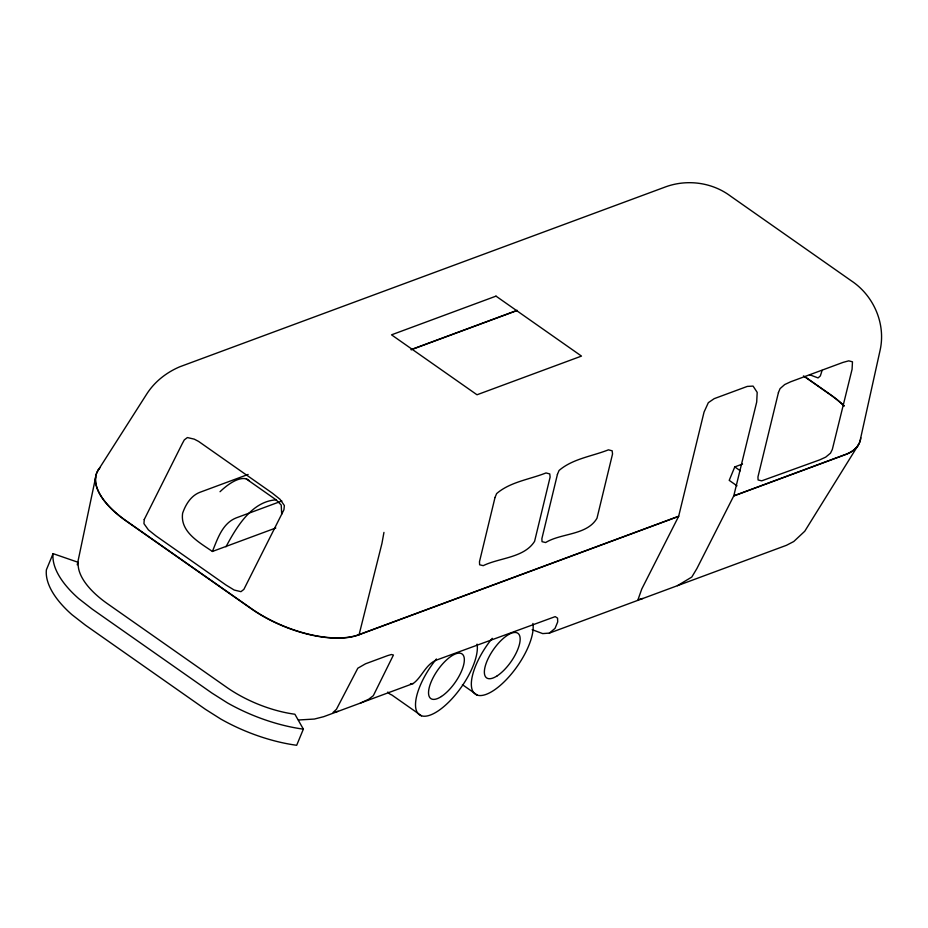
<?xml version="1.0" encoding="UTF-8"?>
<svg xmlns="http://www.w3.org/2000/svg" width="928" height="928" viewBox="0 0 928 928"><rect width="100%" height="100%" fill="white"/><g stroke="black" fill="none" stroke-linecap="round" stroke-linejoin="round"><path stroke-width="1.39" d="M383.948 532.405L381.953 543.39L359.066 634.764A81.525 37.016 22.5 0 1 250.78 608.432L126.8 521.49A81.525 37.016 22.5 0 1 99.308 468.617M95.619 477.433L77.244 564.827M822.104 370.411L820.352 375.898L818.078 377.928L809.506 374.692M53.082 553.645L46.4 569.769A104.481 47.432 22.5 0 0 71.955 614.684L85.434 625.17L205.32 709.247L220.748 719.014A104.481 47.432 22.5 0 0 296.682 745.277L303.363 729.141L294.884 714.235A77.639 35.252 22.5 0 1 226.13 686.917L108.042 604.116A77.639 35.252 22.5 0 1 78.277 562.356L53.082 553.645A104.481 47.432 22.5 0 0 78.636 598.548L92.116 609.046L212.002 693.112L227.43 702.89A104.481 47.432 22.5 0 0 303.363 729.141M248.136 474.44L199.682 492.385C190.855 495.854 185.577 504.646 182.619 513.23C179.904 531.941 199.462 542.497 212.396 551.464C217.546 538.948 222.337 523.427 236.118 517.928L281.88 500.981M742.528 464.035L734.779 466.912L729.211 480.356L736.983 485.808M225.991 546.766C236.396 527.313 251.674 501.282 276.115 499.856L281.23 505.064L281.694 514.205M858.435 444.767L804.762 531.234L793.753 541.523L786.434 545.316L549.411 633.093L542.718 633.604L532.173 629.683M97.869 470.658L146.601 394.238C154.5 381.802 166.24 372.58 179.696 366.815L664.251 187.375C686.152 178.86 711.834 182.027 730.672 196.214L851.417 280.882C873.666 295.649 885.892 323.663 880.173 349.949L860.685 437.993A81.525 37.016 22.5 0 1 845.118 454.755L733.735 496.004L756.703 402.033L757.19 392.393L753.084 386.094L747.272 386.419L714.2 398.657L708.331 402.671L704.05 412.078L678.623 516.409L359.066 634.764M298.433 720L314.383 719.049L323.721 716.671L413.146 683.553C422.507 676.698 425.906 663.23 438.016 659.506L555.211 616.621L557.566 618.141L557.705 621.911L555.037 628.372L549.411 633.093M677.428 585.684L691.778 577.065L696.893 568.562L733.816 495.796L845.211 454.546A81.525 37.016 22.5 0 0 860.766 437.784M360.319 703.122L368.741 699.213L373.334 695.664L393.426 655.029L391.396 654.518L387.672 655.597L365.516 663.798L357.814 668.218L336.412 709.34L333.14 712.391L338.163 711.324M411.232 349.554L517.14 310.335M411.15 349.763L517.047 310.544M212.396 551.464L275.813 527.986M642.872 598.479L637.988 599.72L641.782 588.978L678.704 516.212L359.148 634.555A81.525 37.016 22.5 0 1 250.862 608.223L126.881 521.281A81.525 37.016 22.5 0 1 100.236 467.445M410.466 683.762L413.146 683.553M804.715 376.548L829.504 393.936A81.525 37.016 22.5 0 1 844.12 405.768M803.439 375.921L829.423 394.133A81.525 37.016 22.5 0 1 844.039 405.977M734.779 466.912L740.335 470.809M246.326 478.964L276.115 499.856M462.422 684.678L477.317 695.118M421.498 715.79L391.697 694.898A47.026 18.432 -55 0 1 387.811 692.044M532.869 623.454A47.026 18.432 -55 0 1 508.567 677.243A47.026 18.432 -55 0 1 472.422 690.455A47.026 18.432 -55 0 1 492.234 638.313M220.029 491.724A47.026 18.432 -55 0 1 249.412 480.843M477.05 644.125A47.026 18.432 -55 0 1 452.748 697.914A47.026 18.432 -55 0 1 416.602 711.126A47.026 18.432 -55 0 1 436.404 658.984M144.234 519.529L143.956 523.659L148.41 529.888L155.974 535.92L226.084 585.081L234.181 590.034L240.944 591.67L243.867 589.396L283.933 509.75L284.374 505.563L280.024 499.299L272.496 493.255L198.557 441.403L194.265 439.153L187.386 437.552L184.301 439.895L182.166 443.851L144.234 519.529M495.007 497.512L479.474 561.753L479.625 564.781L483.221 565.662C499.624 557.67 524.169 557.879 534.586 541.349L550.118 477.096L549.759 473.93L546.012 472.944C529.656 479.44 510.226 481.852 496.619 493.603L495.007 497.512M557.426 474.394L541.882 538.646L542.033 541.662L545.629 542.544C561.173 532.985 586.983 535.41 596.994 518.23L612.538 453.989L612.167 450.811L608.42 449.836C592.076 456.321 572.634 458.734 559.039 470.496L557.426 474.394M778.441 392.544L757.944 476.946L758.095 479.962L761.679 480.843L819.737 459.859L825.723 457.121L830.514 453.142L832.335 449.396L852.078 369.286L852.472 361.816L848.737 360.841L842.995 362.407L790.644 381.791L784.694 384.552L780.054 388.646L778.441 392.544M496.004 296.136L391.523 334.834L477.004 394.771L581.485 356.085L496.004 296.136M497.246 675.804A27.248 10.684 -55 0 0 519.657 635.738A27.248 10.684 -55 0 0 489.856 655.284A27.248 10.684 -55 0 0 497.246 675.804M441.426 696.476A27.248 10.684 -55 0 0 463.838 656.409A27.248 10.684 -55 0 0 434.037 675.955A27.248 10.684 -55 0 0 441.426 696.476"/></g></svg>
